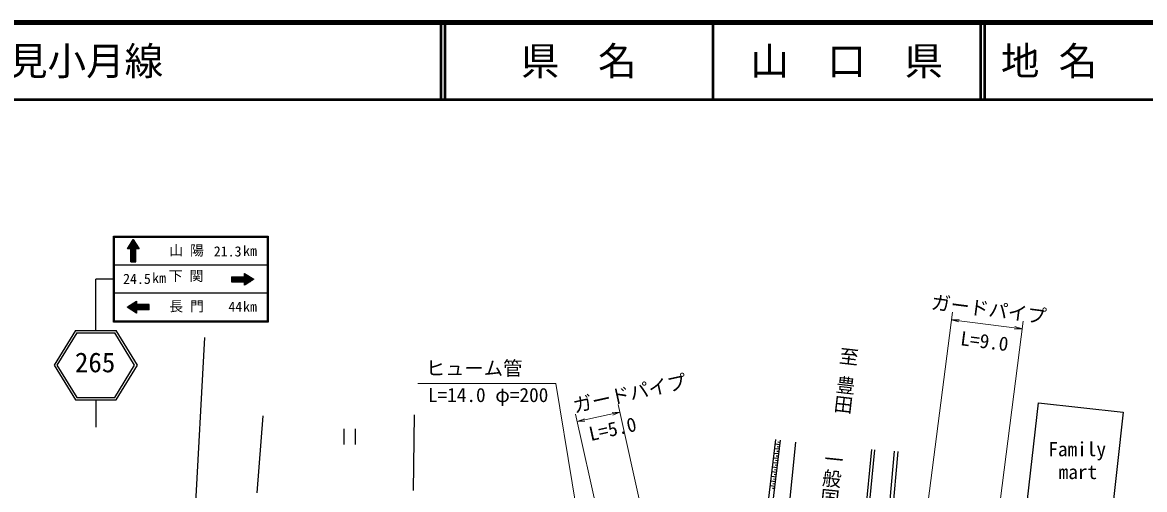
# Model space of a CAD drawing. Units: millimetres, scale not verified. Extents: x 40000 to 680000, y 20000 to 380000.
# Drawn here: x 243482 to 389012, y 319464 to 380000 of the extents above; entities that cross this region are included whole.
import ezdxf
from ezdxf.enums import TextEntityAlignment as Align

# ---------------------------------------------------------------- set-up
doc = ezdxf.new("R2010")
doc.units = ezdxf.units.MM
doc.header["$LTSCALE"] = 1000
for name, color, linetype, lineweight in [('M-BGD', 7, 'Continuous', 25), ('M-STR-HTXT', 7, 'Continuous', 13), ('M-STR-STRC', 7, 'Continuous', 25), ('M-TTL', 2, 'Continuous', 140), ('M-TTL-LINE', 7, 'Continuous', 50), ('M-TTL-TXT', 7, 'Continuous', 50)]:
    doc.layers.add(name, color=color, linetype=linetype, lineweight=lineweight)
doc.styles.add('@ＭＳ ゴシック', font='')
doc.styles.add('ＭＳ ゴシック', font='')
doc.styles.get('@ＭＳ ゴシック').set_extended_font_data('@MS Gothic')
doc.styles.get('ＭＳ ゴシック').set_extended_font_data('MS Gothic')

# ---------------------------------------------------------------- blocks, each defined once
blk = doc.blocks.new('open_arrow')
at = {"color": 0, "linetype": 'Continuous', "lineweight": -2}
blk.add_lwpolyline([(7.5, 1.25), (0, 0), (7.5, -1.25)], dxfattribs=at)

msp = doc.modelspace()

# ---------------------------------------------------------------- hatches: boundary and pattern name
at = {"layer": 'M-STR-STRC'}
h = msp.add_hatch(dxfattribs=at)
h.set_pattern_fill('USER', color=256, style=0, pattern_type=2)
h.set_pattern_definition([(135, (257532, 350658), (-28.2843, -28.2843), [])])
h.paths.add_polyline_path([(257532, 350658), (257532, 348978), (258192, 348978), (258192, 350658), (258632, 350658), (257862, 351862), (257092, 350658)])
h = msp.add_hatch(dxfattribs=at)
h.set_pattern_fill('USER', color=256, style=0, pattern_type=2)
h.set_pattern_definition([(45, (272296, 347042), (-28.2843, 28.2843), [])])
h.paths.add_polyline_path([(272296, 347042), (270616, 347042), (270616, 346382), (272296, 346382), (272296, 345942), (273500, 346712), (272296, 347482)])
h = msp.add_hatch(dxfattribs=at)
h.set_pattern_fill('USER', color=256, style=0, pattern_type=2)
h.set_pattern_definition([(225, (258254, 342775), (28.2843, -28.2843), [])])
h.paths.add_polyline_path([(258254, 342775), (259934, 342775), (259934, 343435), (258254, 343435), (258254, 343875), (257050, 343105), (258254, 342335)])

# ---------------------------------------------------------------- linework, layer by layer
at = {"layer": 'M-BGD'}
for p, q in [((273920, 319048), (274682, 329033)), ((294210, 319319), (294335, 329143)), ((285167, 327312), (285167, 325312)), ((286667, 325312), (286667, 327312)), ((338215, 300616), (341184, 325947)), ((338812, 300554), (341779, 325877)), ((341639, 324676), (341043, 324746)), ((341709, 325276), (341113, 325346)), ((341674, 324976), (341376, 325011)), ((341744, 325576), (341446, 325610)), ((341624, 304659), (343789, 325592)), ((351755, 305348), (353637, 324648)), ((352150, 305281), (354035, 324609)), ((341498, 323477), (340902, 323547)), ((341568, 324076), (340973, 324146)), ((341463, 323177), (341165, 323212)), ((341533, 323777), (341235, 323811)), ((341604, 324376), (341306, 324411)), ((354877, 305511), (356561, 324439)), ((355380, 305523), (357059, 324394)), ((341287, 321678), (340691, 321748)), ((341358, 322277), (340762, 322347)), ((341428, 322877), (340832, 322947)), ((341322, 321978), (341025, 322013)), ((341393, 322577), (341095, 322612)), ((341147, 320478), (340551, 320548)), ((341217, 321078), (340621, 321148)), ((341112, 320179), (340814, 320214)), ((341182, 320778), (340884, 320813)), ((341252, 321378), (340954, 321413)), ((341077, 319879), (340481, 319949)), ((341041, 319579), (340743, 319614))]:
    msp.add_line(p, q, dxfattribs=at)
msp.add_lwpolyline([(375238, 330707), (386240, 329475), (384622, 315028), (373620, 316260)], close=True, dxfattribs=at)
at = {"layer": 'M-STR-HTXT'}
for p, q in [((358422, 298472), (364098, 342467)), ((363970, 341475), (373160, 340289)), ((367479, 296260), (373288, 341281)), ((329868, 289479), (320758, 330476)), ((324478, 287536), (315210, 329243)), ((315427, 328267), (320975, 329500))]:
    msp.add_line(p, q, dxfattribs=at)
msp.add_lwpolyline([(321146, 281731), (312645, 333220), (294754, 333220)], dxfattribs=at)
at = {"layer": 'M-STR-STRC'}
for p, q in [((275361, 352321), (275361, 341145)), ((257092, 350658), (257862, 351862)), ((257862, 351862), (258632, 350658)), ((275201, 352161), (275201, 341305)), ((257532, 350658), (257092, 350658)), ((257532, 348978), (257532, 350658)), ((258192, 348978), (258192, 350658)), ((258632, 350658), (258192, 350658)), ((275201, 348542), (255440, 348542)), ((257532, 348978), (258192, 348978)), ((252988, 340078), (252988, 346733)), ((255280, 346733), (252988, 346733)), ((270616, 347042), (270616, 346382)), ((270616, 347042), (272296, 347042)), ((270616, 346382), (272296, 346382)), ((272296, 347042), (272296, 347482)), ((272296, 347482), (273500, 346712)), ((273500, 346712), (272296, 345942)), ((272296, 345942), (272296, 346382)), ((275201, 344924), (255440, 344924)), ((257050, 343105), (258254, 343875)), ((258254, 343875), (258254, 343435)), ((258254, 342335), (257050, 343105)), ((259934, 343435), (258254, 343435)), ((259934, 342775), (258254, 342775)), ((258254, 342775), (258254, 342335)), ((259934, 342775), (259934, 343435)), ((275361, 341145), (255280, 341145)), ((275201, 341305), (255440, 341305)), ((250352, 340078), (247588, 335578)), ((250520, 339778), (247940, 335578)), ((250352, 340078), (255624, 340078)), ((250520, 339778), (255457, 339778)), ((258036, 335578), (255457, 339778)), ((258388, 335578), (255624, 340078)), ((264179, 284267), (267141, 339165)), ((247588, 335578), (250352, 331078)), ((247940, 335578), (250520, 331378)), ((255457, 331378), (258036, 335578)), ((255624, 331078), (258388, 335578)), ((250352, 331078), (255624, 331078)), ((250520, 331378), (255457, 331378)), ((252988, 331078), (252988, 327550))]:
    msp.add_line(p, q, dxfattribs=at)
for points in [[(255280, 341145), (255280, 352321), (275361, 352321)], [(255440, 341305), (255440, 352161), (275201, 352161)]]:
    msp.add_lwpolyline(points, dxfattribs=at)
at = {"layer": 'M-TTL'}
msp.add_line((680000, 380000), (40000, 380000), dxfattribs=at)
at = {"layer": 'M-TTL-LINE'}
for p, q in [((297750, 380000), (297750, 370000)), ((298250, 380000), (298250, 370000)), ((333000, 380000), (333000, 370000)), ((367750, 380000), (367750, 370000)), ((368250, 380000), (368250, 370000)), ((40000, 370000), (680000, 370000))]:
    msp.add_line(p, q, dxfattribs=at)

# ---------------------------------------------------------------- block references
at = {"layer": 'M-STR-HTXT', "xscale": 133, "yscale": 133}
for p, rotation in [((363970, 341475), 352.6), ((373160, 340289), 172.6), ((320975, 329500), 192.5), ((315427, 328267), 12.5)]:
    msp.add_blockref('open_arrow', p, dxfattribs=dict(at, rotation=rotation))

# ---------------------------------------------------------------- texts
at = {"layer": 'M-BGD', "style": '@ＭＳ ゴシック'}
for s, rotation, p in [('至 豊田', 263.463, (348841, 333775)), ('一般国道\u3000\u3000号', 264.094, (346467, 316081))]:
    msp.add_text(s, height=1833, rotation=rotation, dxfattribs=at).set_placement(p, align=Align.BOTTOM_CENTER)
at = {"layer": 'M-BGD', "style": 'ＭＳ ゴシック'}
for s, p in [('Family', (380275, 323230)), ('mart', (380374, 320273))]:
    msp.add_text(s, height=1833, dxfattribs=at).set_placement(p, align=Align.BOTTOM_CENTER)
at = {"layer": 'M-STR-HTXT', "style": 'ＭＳ ゴシック'}
for s, rotation, p in [('ガードパイプ', 352.648, (368629, 341378)), ('L=9.0', 352.648, (368071, 337236)), ('ガードパイプ', 12.529, (322550, 330493)), ('L=5.0', 12.529, (320344, 325882))]:
    msp.add_text(s, height=1833, rotation=rotation, dxfattribs=at).set_placement(p, align=Align.BOTTOM_CENTER)
for s, p in [('ヒューム管', (302064, 333720)), ('L=14.0 φ=200', (303879, 330253))]:
    msp.add_text(s, height=1833, dxfattribs=at).set_placement(p, align=Align.BOTTOM_CENTER)
at = {"layer": 'M-STR-STRC', "style": 'ＭＳ ゴシック'}
for s, p in [('山 陽', (262522, 349401)), ('長 門', (262522, 342163))]:
    msp.add_text(s, height=1320, dxfattribs=at).set_placement(p, align=Align.BOTTOM_LEFT)
for s, height, p in [('21.3', 1320, (270096, 349274)), ('km', 1320, (272994, 349350)), ('24.5', 1320, (258335, 345718)), ('km', 1320, (261199, 345828)), ('44', 1320, (271093, 342101)), ('km', 1320, (272994, 342112)), ('265', 2566, (252909, 333890))]:
    msp.add_text(s, height=height, dxfattribs=at).set_placement(p, align=Align.BOTTOM_CENTER)
msp.add_text('下 関', height=1320, dxfattribs=at).set_placement((266953, 346108), align=Align.BOTTOM_RIGHT)
at = {"layer": 'M-TTL-TXT', "style": 'ＭＳ ゴシック'}
for s, p in [('一般県道七見小月線', (216734, 375000)), ('地 名', (370380, 375000))]:
    msp.add_text(s, height=3666, dxfattribs=at).set_placement(p, align=Align.MIDDLE_LEFT)
for s, p in [('県\u3000名', (315625, 375000)), ('山\u3000口\u3000県', (350375, 375000))]:
    msp.add_text(s, height=3666, dxfattribs=at).set_placement(p, align=Align.MIDDLE_CENTER)

doc.saveas('drawing.dxf')
